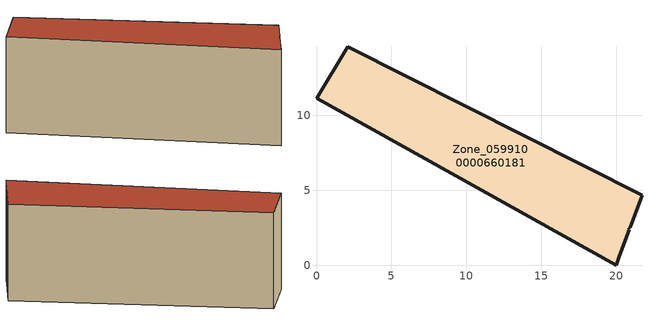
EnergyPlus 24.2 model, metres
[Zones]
Zone_0599100000660181
 floor ground (C_G): 21.73,4.66 20.93,2.52 20.83,2.39 20.88,2.36 20.23,0.61 20,0 0,11.13 2.09,14.57 z0.16
 wall outside (C_F): 20.23,0.61 20.88,2.36 20.83,2.39 20.93,2.52 21.73,4.66 2.09,14.57 0,11.13 20,0 20.23,0.61 z0.16:8.85
 roof outside (C_R): 20.93,2.52 21.73,4.66 2.09,14.57 0,11.13 20,0 20.23,0.61 20.88,2.36 20.83,2.39 z8.85
[BUILDING]
Pand.0599100000660181: North Axis=0; Terrain=City; Loads Convergence Tolerance Value=0.04; Temperature Convergence Tolerance Value=0.4; Solar Distribution=FullExterior; Maximum Number of Warmup Days=25; Minimum Number of Warmup Days=1
[Site:Location]
Rotterdam.The.Hague.AP_ZH_NLD Design_Conditions: Latitude=51.96; Longitude=4.45; Time Zone=1; Elevation=-4.5
[SITE:GROUNDTEMPERATURE:BUILDINGSURFACE]
18, 18, 18, 18, 18, 18, 18, 18, 18, 18, 18, 18
[MATERIAL] Thermal Absorptance=0.9; Solar Absorptance=0.7; Visible Absorptance=0.7
Name | Roughness | Thickness | Conductivity | Density | Specific Heat
G.TC.1946 | MediumSmooth | 0.15 | 1 | 540 | 1210
F.TC.1946 | Rough | 0.3 | 0.857143 | 1920 | 840
R.TC.1946 | MediumRough | 0.2 | 0.909091 | 1500 | 1000
[CONSTRUCTION]
C_G: G.TC.1946
C_F: F.TC.1946
C_R: R.TC.1946
[ZONE]
Zone_0599100000660181: Type=1; Multiplier=1; Ceiling Height=Autocalculate; Volume=Autocalculate; Floor Area=autocalculate; Part of Total Floor Area=Yes
[ZONEINFILTRATION:DESIGNFLOWRATE]
Infil_Zone_0599100000660181: Zone or ZoneList or Space or SpaceList=Zone_0599100000660181; Schedule=AlwaysOn; Design Flow Rate Calculation Method=Flow/Area; Flow Rate per Floor Area=0.003; Constant Term Coefficient=1; Temperature Term Coefficient=0; Velocity Term Coefficient=0; Velocity Squared Term Coefficient=0
[HVACTEMPLATE:ZONE:IDEALLOADSAIRSYSTEM]
Zone_0599100000660181: Maximum Heating Supply Air Temperature=50; Minimum Cooling Supply Air Temperature=13; Maximum Heating Supply Air Humidity Ratio=0.0156; Minimum Cooling Supply Air Humidity Ratio=0.0077; Heating Limit=NoLimit; Cooling Limit=NoLimit; Dehumidification Control Type=ConstantSensibleHeatRatio; Cooling Sensible Heat Ratio=0.7; Dehumidification Setpoint=60; Humidification Control Type=None; Humidification Setpoint=30; Outdoor Air Method=None; Outdoor Air Flow Rate per Person=0.00944; Outdoor Air Flow Rate per Zone Floor Area=0; Outdoor Air Flow Rate per Zone=0; Demand Controlled Ventilation Type=None; Outdoor Air Economizer Type=NoEconomizer; Heat Recovery Type=None; Sensible Heat Recovery Effectiveness=0.7; Latent Heat Recovery Effectiveness=0.65
[ZONECONTROL:THERMOSTAT]
ThermostatControl_Zone_0599100000660181: Zone or ZoneList=Zone_0599100000660181; Control Type Schedule=DualSetpointControlType; Control 1=Thermostat_Zone_0599100000660181; Temperature Difference Between Cutout And Setpoint=0
[THERMOSTATSETPOINT:DUALSETPOINT]
Thermostat_Zone_0599100000660181: Heating Setpoint Temperature Schedule=HeatingSetpoint_Zone_0599100000660181; Cooling Setpoint Temperature Schedule=CoolingSetpoint_Zone_0599100000660181
[SCHEDULE:COMPACT]
HeatingSetpoint_Zone_0599100000660181: Through: 12/31, For: AllDays, Until: 24:00, 21
CoolingSetpoint_Zone_0599100000660181: Through: 12/31, For: AllDays, Until: 24:00, 24
DualSetpointControlType: Through: 12/31, For: AllDays, Until: 24:00, 4
AlwaysOn: Through: 12/31, For: AllDays, Until: 24:00, 1
